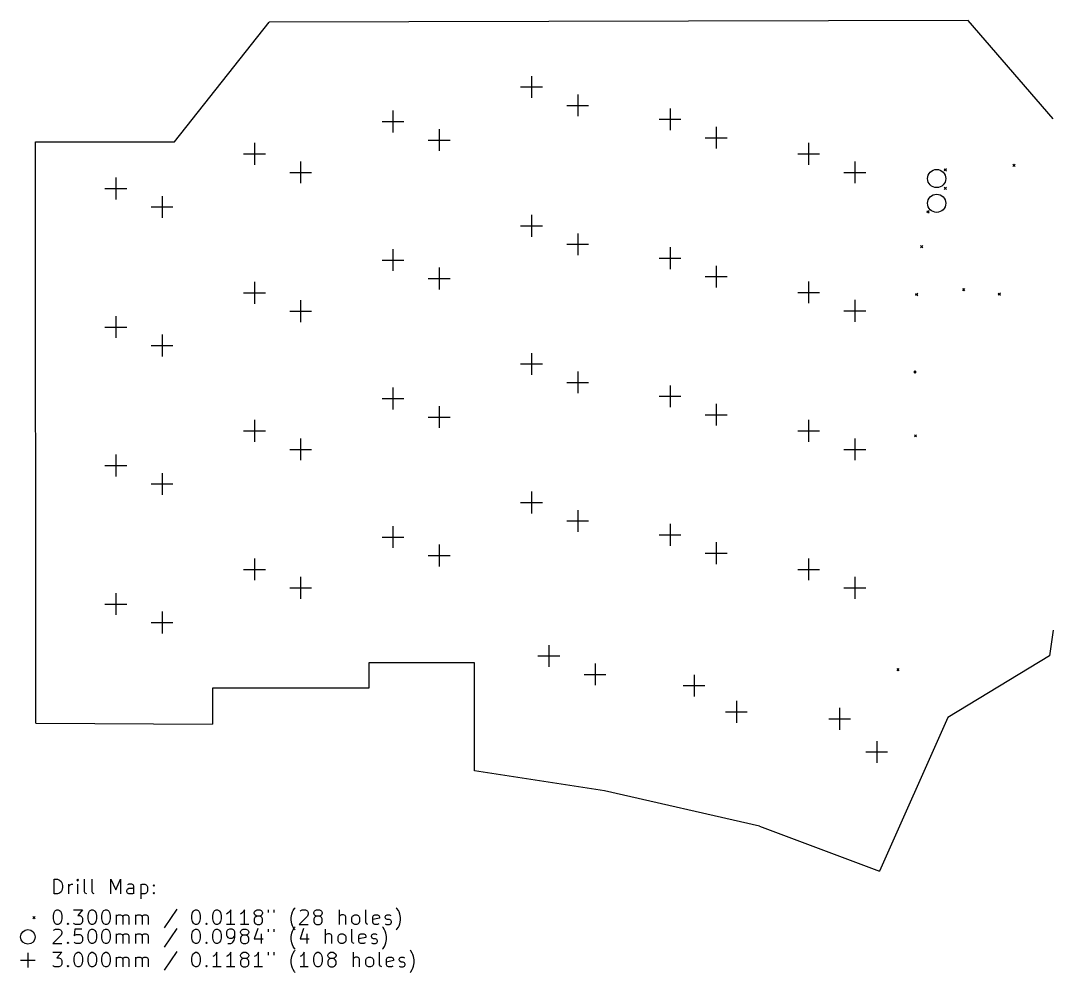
# Model space of a CAD drawing. Header units: millimetres. Extents: x 52 to 335, y -188 to -57.
# Drawn here: x 52.4 to 194.1, y -188 to -57.1 of the extents above; entities that cross this region are included whole.
import ezdxf

# ---------------------------------------------------------------- set-up
doc = ezdxf.new("R2010")
doc.units = ezdxf.units.MM
doc.layers.add('BLACK', color=250, linetype='CONTINUOUS')

msp = doc.modelspace()

# ---------------------------------------------------------------- linework, layer by layer
at = {"layer": 'BLACK', "linetype": 'CONTINUOUS'}
for p, q in [((73.57375, -73.8175), (86.59375, -57.3575)), ((182.67375, -57.1375), (86.59375, -57.3575)), ((194.37375, -70.6575), (182.67375, -57.1375)), ((122.64875, -64.76125), (122.64875, -67.76125)), ((121.14875, -66.26125), (124.14875, -66.26125)), ((128.99875, -67.30125), (128.99875, -70.30125)), ((127.49875, -68.80125), (130.49875, -68.80125)), ((141.69875, -69.20625), (141.69875, -72.20625)), ((103.59875, -69.52375), (103.59875, -72.52375)), ((140.19875, -70.70625), (143.19875, -70.70625)), ((102.09875, -71.02375), (105.09875, -71.02375)), ((109.94875, -72.06375), (109.94875, -75.06375)), ((148.04875, -71.74625), (148.04875, -74.74625)), ((108.44875, -73.56375), (111.44875, -73.56375)), ((146.54875, -73.24625), (149.54875, -73.24625)), ((54.42375, -73.8175), (73.57375, -73.8175)), ((54.49375, -153.7775), (54.42375, -73.8175)), ((84.54875, -73.96875), (84.54875, -76.96875)), ((160.74875, -73.96875), (160.74875, -76.96875)), ((83.04875, -75.46875), (86.04875, -75.46875)), ((90.89875, -76.50875), (90.89875, -79.50875)), ((159.24875, -75.46875), (162.24875, -75.46875)), ((167.09875, -76.50875), (167.09875, -79.50875)), ((179.41375, -77.507618), (179.71375, -77.807618)), ((179.71375, -77.507618), (179.41375, -77.807618)), ((188.83375, -76.8875), (189.13375, -77.1875)), ((189.13375, -76.8875), (188.83375, -77.1875)), ((65.49875, -78.73125), (65.49875, -81.73125)), ((89.39875, -78.00875), (92.39875, -78.00875)), ((165.59875, -78.00875), (168.59875, -78.00875)), ((63.99875, -80.23125), (66.99875, -80.23125)), ((179.41375, -80.0575), (179.71375, -80.3575)), ((179.71375, -80.0575), (179.41375, -80.3575)), ((71.84875, -81.27125), (71.84875, -84.27125)), ((70.34875, -82.77125), (73.34875, -82.77125)), ((177.020359, -83.279329), (177.320359, -83.579329)), ((177.320359, -83.279329), (177.020359, -83.579329)), ((122.64875, -83.86375), (122.64875, -86.86375)), ((121.14875, -85.36375), (124.14875, -85.36375)), ((128.99875, -86.40375), (128.99875, -89.40375)), ((103.59875, -88.57375), (103.59875, -91.57375)), ((127.49875, -87.90375), (130.49875, -87.90375)), ((141.69875, -88.30875), (141.69875, -91.30875)), ((176.137219, -88.075024), (176.437219, -88.375024)), ((176.437219, -88.075024), (176.137219, -88.375024)), ((102.09875, -90.07375), (105.09875, -90.07375)), ((140.19875, -89.80875), (143.19875, -89.80875)), ((109.94875, -91.11375), (109.94875, -94.11375)), ((148.04875, -90.84875), (148.04875, -93.84875)), ((84.54875, -93.07125), (84.54875, -96.07125)), ((108.44875, -92.61375), (111.44875, -92.61375)), ((146.54875, -92.34875), (149.54875, -92.34875)), ((160.74875, -93.01875), (160.74875, -96.01875)), ((83.04875, -94.57125), (86.04875, -94.57125)), ((159.24875, -94.51875), (162.24875, -94.51875)), ((175.45375, -94.6575), (175.75375, -94.9575)), ((175.75375, -94.6575), (175.45375, -94.9575)), ((181.89375, -93.9875), (182.19375, -94.2875)), ((182.19375, -93.9875), (181.89375, -94.2875)), ((186.83375, -94.6175), (187.13375, -94.9175)), ((187.13375, -94.6175), (186.83375, -94.9175)), ((90.89875, -95.61125), (90.89875, -98.61125)), ((167.09875, -95.55875), (167.09875, -98.55875)), ((65.49875, -97.78125), (65.49875, -100.78125)), ((89.39875, -97.11125), (92.39875, -97.11125)), ((165.59875, -97.05875), (168.59875, -97.05875)), ((63.99875, -99.28125), (66.99875, -99.28125)), ((71.84875, -100.32125), (71.84875, -103.32125)), ((70.34875, -101.82125), (73.34875, -101.82125)), ((122.64875, -102.86125), (122.64875, -105.86125)), ((121.14875, -104.36125), (124.14875, -104.36125)), ((128.99875, -105.40125), (128.99875, -108.40125)), ((175.20375, -105.3075), (175.50375, -105.6075)), ((175.50375, -105.3075), (175.20375, -105.6075)), ((103.59875, -107.62375), (103.59875, -110.62375)), ((127.49875, -106.90125), (130.49875, -106.90125)), ((141.69875, -107.30625), (141.69875, -110.30625)), ((102.09875, -109.12375), (105.09875, -109.12375)), ((140.19875, -108.80625), (143.19875, -108.80625)), ((109.94875, -110.16375), (109.94875, -113.16375)), ((148.04875, -109.84625), (148.04875, -112.84625)), ((108.44875, -111.66375), (111.44875, -111.66375)), ((146.54875, -111.34625), (149.54875, -111.34625)), ((84.54875, -112.06875), (84.54875, -115.06875)), ((160.74875, -112.06875), (160.74875, -115.06875)), ((83.04875, -113.56875), (86.04875, -113.56875)), ((90.89875, -114.60875), (90.89875, -117.60875)), ((159.24875, -113.56875), (162.24875, -113.56875)), ((167.09875, -114.60875), (167.09875, -117.60875)), ((175.30375, -114.0975), (175.60375, -114.3975)), ((175.60375, -114.0975), (175.30375, -114.3975)), ((89.39875, -116.10875), (92.39875, -116.10875)), ((165.59875, -116.10875), (168.59875, -116.10875)), ((65.49875, -116.83125), (65.49875, -119.83125)), ((63.99875, -118.33125), (66.99875, -118.33125)), ((71.84875, -119.37125), (71.84875, -122.37125)), ((70.34875, -120.87125), (73.34875, -120.87125)), ((122.64875, -121.91125), (122.64875, -124.91125)), ((121.14875, -123.41125), (124.14875, -123.41125)), ((128.99875, -124.45125), (128.99875, -127.45125)), ((127.49875, -125.95125), (130.49875, -125.95125)), ((103.59875, -126.67375), (103.59875, -129.67375)), ((141.69875, -126.35625), (141.69875, -129.35625)), ((102.09875, -128.17375), (105.09875, -128.17375)), ((140.19875, -127.85625), (143.19875, -127.85625)), ((148.04875, -128.89625), (148.04875, -131.89625)), ((109.94875, -129.21375), (109.94875, -132.21375)), ((84.54875, -131.11875), (84.54875, -134.11875)), ((108.44875, -130.71375), (111.44875, -130.71375)), ((146.54875, -130.39625), (149.54875, -130.39625)), ((160.74875, -131.11875), (160.74875, -134.11875)), ((83.04875, -132.61875), (86.04875, -132.61875)), ((159.24875, -132.61875), (162.24875, -132.61875)), ((90.89875, -133.65875), (90.89875, -136.65875)), ((167.09875, -133.65875), (167.09875, -136.65875)), ((65.49875, -135.88125), (65.49875, -138.88125)), ((89.39875, -135.15875), (92.39875, -135.15875)), ((165.59875, -135.15875), (168.59875, -135.15875)), ((63.99875, -137.38125), (66.99875, -137.38125)), ((71.84875, -138.42125), (71.84875, -141.42125)), ((70.34875, -139.92125), (73.34875, -139.92125)), ((194.37375, -140.9675), (193.89375, -144.5275)), ((125.03, -143.025), (125.03, -146.025)), ((123.53, -144.525), (126.53, -144.525)), ((193.89375, -144.5275), (179.91375, -153.0075)), ((100.26375, -145.4675), (100.26375, -148.9675)), ((114.79375, -145.4675), (100.26375, -145.4675)), ((114.79375, -160.3475), (114.79375, -145.4675)), ((131.38, -145.565), (131.38, -148.565)), ((129.88, -147.065), (132.88, -147.065)), ((145.000721, -147.10611), (145.000721, -150.10611)), ((172.87375, -146.2575), (173.17375, -146.5575)), ((173.17375, -146.2575), (172.87375, -146.5575)), ((143.500721, -148.60611), (146.500721, -148.60611)), ((78.76375, -148.9675), (78.80375, -153.9275)), ((100.26375, -148.9675), (78.76375, -148.9675)), ((150.813184, -150.710188), (150.813184, -153.710188)), ((149.313184, -152.210188), (152.313184, -152.210188)), ((165.020643, -151.67013), (165.020643, -154.67013)), ((179.91375, -153.0075), (170.52, -174.1075)), ((54.49375, -153.7775), (78.80375, -153.9275)), ((163.520643, -153.17013), (166.520643, -153.17013)), ((170.11896, -156.228777), (170.11896, -159.228777)), ((168.61896, -157.728777), (171.61896, -157.728777)), ((132.67375, -163.0975), (114.79375, -160.3475)), ((153.99375, -167.9175), (132.67375, -163.0975)), ((153.99375, -167.9175), (170.52, -174.1075)), ((57.006518, -177.247338), (57.006518, -175.247338)), ((57.006518, -175.247338), (57.482708, -175.247338)), ((57.482708, -175.247338), (57.768423, -175.342576)), ((57.768423, -175.342576), (57.958899, -175.533052)), ((57.958899, -175.533052), (58.054137, -175.723528)), ((58.054137, -175.723528), (58.149375, -176.10448)), ((60.244613, -175.247338), (60.149375, -175.342576)), ((60.149375, -175.342576), (60.244613, -175.437814)), ((60.339851, -175.342576), (60.244613, -175.247338)), ((60.244613, -175.247338), (60.244613, -175.437814)), ((60.244613, -175.437814), (60.339851, -175.342576)), ((61.196994, -176.961623), (61.196994, -175.247338)), ((62.244613, -176.961623), (62.244613, -175.247338)), ((64.816042, -177.247338), (64.816042, -175.247338)), ((64.816042, -175.247338), (65.482709, -176.675909)), ((65.482709, -176.675909), (66.149375, -175.247338)), ((66.149375, -175.247338), (66.149375, -177.247338)), ((57.768423, -177.1521), (57.482708, -177.247338)), ((57.958899, -176.961623), (57.768423, -177.1521)), ((58.054137, -176.771147), (57.958899, -176.961623)), ((58.149375, -176.390195), (58.054137, -176.771147)), ((58.149375, -176.10448), (58.149375, -176.390195)), ((59.006518, -177.247338), (59.006518, -175.914004)), ((59.006518, -176.294957), (59.101756, -176.10448)), ((59.101756, -176.10448), (59.196994, -176.009242)), ((59.196994, -176.009242), (59.38747, -175.914004)), ((59.38747, -175.914004), (59.577947, -175.914004)), ((60.244613, -177.247338), (60.244613, -175.914004)), ((61.292232, -177.1521), (61.196994, -176.961623)), ((61.482708, -177.247338), (61.292232, -177.1521)), ((62.339851, -177.1521), (62.244613, -176.961623)), ((62.530327, -177.247338), (62.339851, -177.1521)), ((67.006518, -176.771147), (67.101756, -176.580671)), ((67.006518, -176.961623), (67.006518, -176.771147)), ((67.101756, -177.1521), (67.006518, -176.961623)), ((67.292232, -175.914004), (67.101756, -176.009242)), ((67.101756, -176.580671), (67.292232, -176.485433)), ((67.292232, -177.247338), (67.101756, -177.1521)), ((67.673185, -175.914004), (67.292232, -175.914004)), ((67.292232, -176.485433), (67.768423, -176.485433)), ((67.863661, -176.009242), (67.673185, -175.914004)), ((67.768423, -176.485433), (67.958899, -176.390195)), ((67.958899, -177.1521), (67.768423, -177.247338)), ((67.958899, -176.199719), (67.863661, -176.009242)), ((67.958899, -177.247338), (67.958899, -176.199719)), ((68.91128, -175.914004), (68.91128, -177.914004)), ((68.91128, -176.009242), (69.101756, -175.914004)), ((69.101756, -177.247338), (68.91128, -177.1521)), ((69.101756, -175.914004), (69.482709, -175.914004)), ((69.482709, -175.914004), (69.673185, -176.009242)), ((69.673185, -177.1521), (69.482709, -177.247338)), ((69.673185, -176.009242), (69.768423, -176.10448)), ((69.768423, -177.056861), (69.673185, -177.1521)), ((69.768423, -176.10448), (69.863661, -176.294957)), ((69.863661, -176.866385), (69.768423, -177.056861)), ((69.863661, -176.294957), (69.863661, -176.866385)), ((70.625566, -176.10448), (70.720804, -176.009242)), ((70.720804, -176.199719), (70.625566, -176.10448)), ((70.625566, -177.1521), (70.720804, -177.056861)), ((70.720804, -177.247338), (70.625566, -177.1521)), ((70.720804, -176.009242), (70.816042, -176.10448)), ((70.720804, -176.009242), (70.720804, -176.199719)), ((70.816042, -176.10448), (70.720804, -176.199719)), ((70.720804, -177.056861), (70.816042, -177.1521)), ((70.720804, -177.056861), (70.720804, -177.247338)), ((70.816042, -177.1521), (70.720804, -177.247338)), ((57.482708, -177.247338), (57.006518, -177.247338)), ((67.768423, -177.247338), (67.292232, -177.247338)), ((69.482709, -177.247338), (69.101756, -177.247338)), ((56.91128, -180.209242), (57.006518, -179.82829)), ((57.006518, -179.82829), (57.101756, -179.637814)), ((57.101756, -179.637814), (57.196994, -179.542576)), ((57.196994, -179.542576), (57.38747, -179.447338)), ((57.38747, -179.447338), (57.577947, -179.447338)), ((57.577947, -179.447338), (57.768423, -179.542576)), ((57.768423, -179.542576), (57.863661, -179.637814)), ((57.863661, -179.637814), (57.958899, -179.82829)), ((57.958899, -179.82829), (58.054137, -180.209242)), ((59.673185, -179.447338), (60.91128, -179.447338)), ((60.91128, -179.447338), (60.244613, -180.209242)), ((61.673185, -180.209242), (61.768423, -179.82829)), ((61.768423, -179.82829), (61.863661, -179.637814)), ((61.863661, -179.637814), (61.958899, -179.542576)), ((61.958899, -179.542576), (62.149375, -179.447338)), ((62.149375, -179.447338), (62.339852, -179.447338)), ((62.339852, -179.447338), (62.530328, -179.542576)), ((62.530328, -179.542576), (62.625566, -179.637814)), ((62.625566, -179.637814), (62.720804, -179.82829)), ((62.720804, -179.82829), (62.816042, -180.209242)), ((63.577947, -180.209242), (63.673185, -179.82829)), ((63.673185, -179.82829), (63.768423, -179.637814)), ((63.768423, -179.637814), (63.863661, -179.542576)), ((63.863661, -179.542576), (64.054137, -179.447338)), ((64.054137, -179.447338), (64.244614, -179.447338)), ((64.244614, -179.447338), (64.43509, -179.542576)), ((64.43509, -179.542576), (64.530328, -179.637814)), ((64.530328, -179.637814), (64.625566, -179.82829)), ((64.625566, -179.82829), (64.720804, -180.209242)), ((73.863662, -179.3521), (72.149377, -181.923528)), ((75.958901, -180.209242), (76.054139, -179.82829)), ((76.054139, -179.82829), (76.149377, -179.637814)), ((76.149377, -179.637814), (76.244615, -179.542576)), ((76.244615, -179.542576), (76.435091, -179.447338)), ((76.435091, -179.447338), (76.625568, -179.447338)), ((76.625568, -179.447338), (76.816044, -179.542576)), ((76.816044, -179.542576), (76.911282, -179.637814)), ((76.911282, -179.637814), (77.00652, -179.82829)), ((77.00652, -179.82829), (77.101758, -180.209242)), ((78.816044, -180.209242), (78.911282, -179.82829)), ((78.911282, -179.82829), (79.00652, -179.637814)), ((79.00652, -179.637814), (79.101758, -179.542576)), ((79.101758, -179.542576), (79.292234, -179.447338)), ((79.292234, -179.447338), (79.482711, -179.447338)), ((79.482711, -179.447338), (79.673187, -179.542576)), ((79.673187, -179.542576), (79.768425, -179.637814)), ((79.768425, -179.637814), (79.863663, -179.82829)), ((79.863663, -179.82829), (79.958901, -180.209242)), ((80.911282, -179.923528), (80.720806, -180.018766)), ((81.101758, -179.733052), (80.911282, -179.923528)), ((81.292234, -179.447338), (81.101758, -179.733052)), ((81.292234, -181.447338), (81.292234, -179.447338)), ((82.816044, -179.923528), (82.625568, -180.018766)), ((83.00652, -179.733052), (82.816044, -179.923528)), ((83.196996, -179.447338), (83.00652, -179.733052)), ((83.196996, -181.447338), (83.196996, -179.447338)), ((84.53033, -179.82829), (84.625568, -179.637814)), ((84.53033, -179.923528), (84.53033, -179.82829)), ((84.625568, -180.114004), (84.53033, -179.923528)), ((84.625568, -179.637814), (84.720806, -179.542576)), ((84.720806, -179.542576), (84.911282, -179.447338)), ((84.911282, -179.447338), (85.292235, -179.447338)), ((85.292235, -179.447338), (85.482711, -179.542576)), ((85.482711, -179.542576), (85.577949, -179.637814)), ((85.577949, -179.637814), (85.673187, -179.82829)), ((85.673187, -179.923528), (85.577949, -180.114004)), ((85.673187, -179.82829), (85.673187, -179.923528)), ((86.435092, -179.447338), (86.435092, -179.82829)), ((87.196997, -179.447338), (87.196997, -179.82829)), ((89.673188, -180.018766), (89.768426, -179.733052)), ((89.768426, -179.733052), (89.863664, -179.542576)), ((89.863664, -179.542576), (90.05414, -179.256861)), ((90.05414, -179.256861), (90.149379, -179.161623)), ((90.816045, -179.637814), (90.911283, -179.542576)), ((90.911283, -179.542576), (91.101759, -179.447338)), ((91.101759, -179.447338), (91.57795, -179.447338)), ((91.57795, -179.447338), (91.768426, -179.542576)), ((91.768426, -179.542576), (91.863664, -179.637814)), ((91.863664, -179.637814), (91.958902, -179.82829)), ((91.958902, -179.82829), (91.958902, -180.018766)), ((92.720807, -179.82829), (92.816045, -179.637814)), ((92.720807, -179.923528), (92.720807, -179.82829)), ((92.816045, -180.114004), (92.720807, -179.923528)), ((92.816045, -179.637814), (92.911283, -179.542576)), ((92.911283, -179.542576), (93.101759, -179.447338)), ((93.101759, -179.447338), (93.482712, -179.447338)), ((93.482712, -179.447338), (93.673188, -179.542576)), ((93.673188, -179.542576), (93.768426, -179.637814)), ((93.768426, -179.637814), (93.863664, -179.82829)), ((93.863664, -179.923528), (93.768426, -180.114004)), ((93.863664, -179.82829), (93.863664, -179.923528)), ((96.244617, -181.447338), (96.244617, -179.447338)), ((99.863665, -181.161623), (99.863665, -179.447338)), ((104.14938, -179.256861), (104.054142, -179.161623)), ((104.339856, -179.542576), (104.14938, -179.256861)), ((104.435094, -179.733052), (104.339856, -179.542576)), ((104.530332, -180.018766), (104.435094, -179.733052)), ((54.09875, -180.3825), (54.39875, -180.6825)), ((54.39875, -180.3825), (54.09875, -180.6825)), ((56.91128, -180.685433), (56.91128, -180.209242)), ((57.006518, -181.066385), (56.91128, -180.685433)), ((57.101756, -181.256861), (57.006518, -181.066385)), ((57.196994, -181.3521), (57.101756, -181.256861)), ((57.38747, -181.447338), (57.196994, -181.3521)), ((57.768423, -181.3521), (57.577947, -181.447338)), ((57.863661, -181.256861), (57.768423, -181.3521)), ((57.958899, -181.066385), (57.863661, -181.256861)), ((58.054137, -180.685433), (57.958899, -181.066385)), ((58.054137, -180.209242), (58.054137, -180.685433)), ((58.816042, -181.3521), (58.91128, -181.256861)), ((58.91128, -181.447338), (58.816042, -181.3521)), ((58.91128, -181.256861), (59.006518, -181.3521)), ((58.91128, -181.256861), (58.91128, -181.447338)), ((59.006518, -181.3521), (58.91128, -181.447338)), ((59.768423, -181.3521), (59.673185, -181.256861)), ((59.958899, -181.447338), (59.768423, -181.3521)), ((60.244613, -180.209242), (60.530328, -180.209242)), ((60.530328, -180.209242), (60.720804, -180.30448)), ((60.720804, -181.3521), (60.530328, -181.447338)), ((60.720804, -180.30448), (60.816042, -180.399719)), ((60.816042, -181.256861), (60.720804, -181.3521)), ((60.816042, -180.399719), (60.91128, -180.590195)), ((60.91128, -181.066385), (60.816042, -181.256861)), ((60.91128, -180.590195), (60.91128, -181.066385)), ((61.673185, -180.685433), (61.673185, -180.209242)), ((61.768423, -181.066385), (61.673185, -180.685433)), ((61.863661, -181.256861), (61.768423, -181.066385)), ((61.958899, -181.3521), (61.863661, -181.256861)), ((62.149375, -181.447338), (61.958899, -181.3521)), ((62.530328, -181.3521), (62.339852, -181.447338)), ((62.625566, -181.256861), (62.530328, -181.3521)), ((62.720804, -181.066385), (62.625566, -181.256861)), ((62.816042, -180.685433), (62.720804, -181.066385)), ((62.816042, -180.209242), (62.816042, -180.685433)), ((63.577947, -180.685433), (63.577947, -180.209242)), ((63.673185, -181.066385), (63.577947, -180.685433)), ((63.768423, -181.256861), (63.673185, -181.066385)), ((63.863661, -181.3521), (63.768423, -181.256861)), ((64.054137, -181.447338), (63.863661, -181.3521)), ((64.43509, -181.3521), (64.244614, -181.447338)), ((64.530328, -181.256861), (64.43509, -181.3521)), ((64.625566, -181.066385), (64.530328, -181.256861)), ((64.720804, -180.685433), (64.625566, -181.066385)), ((64.720804, -180.209242), (64.720804, -180.685433)), ((65.577947, -181.447338), (65.577947, -180.114004)), ((65.577947, -180.30448), (65.673185, -180.209242)), ((65.673185, -180.209242), (65.863661, -180.114004)), ((65.863661, -180.114004), (66.149376, -180.114004)), ((66.149376, -180.114004), (66.339852, -180.209242)), ((66.339852, -180.209242), (66.43509, -180.399719)), ((66.43509, -180.399719), (66.530328, -180.209242)), ((66.43509, -180.399719), (66.43509, -181.447338)), ((66.530328, -180.209242), (66.720804, -180.114004)), ((66.720804, -180.114004), (67.006518, -180.114004)), ((67.006518, -180.114004), (67.196995, -180.209242)), ((67.196995, -180.209242), (67.292233, -180.399719)), ((67.292233, -180.399719), (67.292233, -181.447338)), ((68.244614, -181.447338), (68.244614, -180.114004)), ((68.244614, -180.30448), (68.339852, -180.209242)), ((68.339852, -180.209242), (68.530328, -180.114004)), ((68.530328, -180.114004), (68.816043, -180.114004)), ((68.816043, -180.114004), (69.006519, -180.209242)), ((69.006519, -180.209242), (69.101757, -180.399719)), ((69.101757, -180.399719), (69.196995, -180.209242)), ((69.101757, -180.399719), (69.101757, -181.447338)), ((69.196995, -180.209242), (69.387471, -180.114004)), ((69.387471, -180.114004), (69.673185, -180.114004)), ((69.673185, -180.114004), (69.863662, -180.209242)), ((69.863662, -180.209242), (69.9589, -180.399719)), ((69.9589, -180.399719), (69.9589, -181.447338)), ((75.958901, -180.685433), (75.958901, -180.209242)), ((76.054139, -181.066385), (75.958901, -180.685433)), ((76.149377, -181.256861), (76.054139, -181.066385)), ((76.244615, -181.3521), (76.149377, -181.256861)), ((76.435091, -181.447338), (76.244615, -181.3521)), ((76.816044, -181.3521), (76.625568, -181.447338)), ((76.911282, -181.256861), (76.816044, -181.3521)), ((77.00652, -181.066385), (76.911282, -181.256861)), ((77.101758, -180.685433), (77.00652, -181.066385)), ((77.101758, -180.209242), (77.101758, -180.685433)), ((77.863663, -181.3521), (77.958901, -181.256861)), ((77.958901, -181.447338), (77.863663, -181.3521)), ((77.958901, -181.256861), (78.054139, -181.3521)), ((77.958901, -181.256861), (77.958901, -181.447338)), ((78.054139, -181.3521), (77.958901, -181.447338)), ((78.816044, -180.685433), (78.816044, -180.209242)), ((78.911282, -181.066385), (78.816044, -180.685433)), ((79.00652, -181.256861), (78.911282, -181.066385)), ((79.101758, -181.3521), (79.00652, -181.256861)), ((79.292234, -181.447338), (79.101758, -181.3521)), ((79.673187, -181.3521), (79.482711, -181.447338)), ((79.768425, -181.256861), (79.673187, -181.3521)), ((79.863663, -181.066385), (79.768425, -181.256861)), ((79.958901, -180.685433), (79.863663, -181.066385)), ((79.958901, -180.209242), (79.958901, -180.685433)), ((84.625568, -180.494957), (84.53033, -180.685433)), ((84.53033, -180.685433), (84.53033, -181.066385)), ((84.53033, -181.066385), (84.625568, -181.256861)), ((84.720806, -180.209242), (84.625568, -180.114004)), ((84.720806, -180.399719), (84.625568, -180.494957)), ((84.625568, -181.256861), (84.720806, -181.3521)), ((84.911282, -180.30448), (84.720806, -180.209242)), ((84.911282, -180.30448), (84.720806, -180.399719)), ((84.720806, -181.3521), (84.911282, -181.447338)), ((85.292235, -180.30448), (84.911282, -180.30448)), ((85.482711, -180.209242), (85.292235, -180.30448)), ((85.482711, -180.399719), (85.292235, -180.30448)), ((85.292235, -181.447338), (85.482711, -181.3521)), ((85.577949, -180.114004), (85.482711, -180.209242)), ((85.577949, -180.494957), (85.482711, -180.399719)), ((85.482711, -181.3521), (85.577949, -181.256861)), ((85.673187, -180.685433), (85.577949, -180.494957)), ((85.577949, -181.256861), (85.673187, -181.066385)), ((85.673187, -181.066385), (85.673187, -180.685433)), ((89.57795, -180.494957), (89.673188, -180.018766)), ((89.57795, -180.875909), (89.57795, -180.494957)), ((89.673188, -181.3521), (89.57795, -180.875909)), ((89.768426, -181.637814), (89.673188, -181.3521)), ((91.863664, -180.30448), (90.720807, -181.447338)), ((91.958902, -180.018766), (91.863664, -180.30448)), ((92.816045, -180.494957), (92.720807, -180.685433)), ((92.720807, -180.685433), (92.720807, -181.066385)), ((92.720807, -181.066385), (92.816045, -181.256861)), ((92.911283, -180.209242), (92.816045, -180.114004)), ((92.911283, -180.399719), (92.816045, -180.494957)), ((92.816045, -181.256861), (92.911283, -181.3521)), ((93.101759, -180.30448), (92.911283, -180.209242)), ((93.101759, -180.30448), (92.911283, -180.399719)), ((92.911283, -181.3521), (93.101759, -181.447338)), ((93.482712, -180.30448), (93.101759, -180.30448)), ((93.673188, -180.209242), (93.482712, -180.30448)), ((93.673188, -180.399719), (93.482712, -180.30448)), ((93.482712, -181.447338), (93.673188, -181.3521)), ((93.768426, -180.114004), (93.673188, -180.209242)), ((93.768426, -180.494957), (93.673188, -180.399719)), ((93.673188, -181.3521), (93.768426, -181.256861)), ((93.863664, -180.685433), (93.768426, -180.494957)), ((93.768426, -181.256861), (93.863664, -181.066385)), ((93.863664, -181.066385), (93.863664, -180.685433)), ((96.339855, -180.209242), (96.244617, -180.30448)), ((96.530331, -180.114004), (96.339855, -180.209242)), ((96.816046, -180.114004), (96.530331, -180.114004)), ((97.006522, -180.209242), (96.816046, -180.114004)), ((97.10176, -180.399719), (97.006522, -180.209242)), ((97.10176, -181.447338), (97.10176, -180.399719)), ((97.958903, -180.494957), (98.054141, -180.30448)), ((97.958903, -181.066385), (97.958903, -180.494957)), ((98.054141, -181.256861), (97.958903, -181.066385)), ((98.054141, -180.30448), (98.149379, -180.209242)), ((98.149379, -181.3521), (98.054141, -181.256861)), ((98.149379, -180.209242), (98.339855, -180.114004)), ((98.339855, -181.447338), (98.149379, -181.3521)), ((98.339855, -180.114004), (98.62557, -180.114004)), ((98.62557, -180.114004), (98.816046, -180.209242)), ((98.816046, -181.3521), (98.62557, -181.447338)), ((98.816046, -180.209242), (98.911284, -180.30448)), ((98.911284, -181.256861), (98.816046, -181.3521)), ((98.911284, -180.30448), (99.006522, -180.494957)), ((99.006522, -181.066385), (98.911284, -181.256861)), ((99.006522, -180.494957), (99.006522, -181.066385)), ((99.958903, -181.3521), (99.863665, -181.161623)), ((100.149379, -181.447338), (99.958903, -181.3521)), ((100.816046, -180.399719), (100.911284, -180.209242)), ((100.816046, -181.161623), (100.816046, -180.399719)), ((101.768427, -180.590195), (100.816046, -180.780671)), ((100.911284, -181.3521), (100.816046, -181.161623)), ((100.911284, -180.209242), (101.10176, -180.114004)), ((101.10176, -181.447338), (100.911284, -181.3521)), ((101.10176, -180.114004), (101.482713, -180.114004)), ((101.482713, -180.114004), (101.673189, -180.209242)), ((101.673189, -181.3521), (101.482713, -181.447338)), ((101.673189, -180.209242), (101.768427, -180.399719)), ((101.768427, -180.399719), (101.768427, -180.590195)), ((102.530332, -180.399719), (102.62557, -180.209242)), ((102.530332, -180.494957), (102.530332, -180.399719)), ((102.62557, -180.685433), (102.530332, -180.494957)), ((102.530332, -181.3521), (102.720808, -181.447338)), ((102.62557, -180.209242), (102.816046, -180.114004)), ((102.816046, -180.780671), (102.62557, -180.685433)), ((102.816046, -180.114004), (103.10176, -180.114004)), ((103.10176, -180.780671), (102.816046, -180.780671)), ((103.10176, -180.114004), (103.292237, -180.209242)), ((103.292237, -180.875909), (103.10176, -180.780671)), ((103.10176, -181.447338), (103.292237, -181.3521)), ((103.387475, -181.066385), (103.292237, -180.875909)), ((103.292237, -181.3521), (103.387475, -181.161623)), ((103.387475, -181.161623), (103.387475, -181.066385)), ((104.435094, -181.637814), (104.530332, -181.3521)), ((104.62557, -180.494957), (104.530332, -180.018766)), ((104.530332, -181.3521), (104.62557, -180.875909)), ((104.62557, -180.875909), (104.62557, -180.494957)), ((56.91128, -182.277814), (57.006518, -182.182576)), ((57.006518, -182.182576), (57.196994, -182.087338)), ((57.196994, -182.087338), (57.673185, -182.087338)), ((57.577947, -181.447338), (57.38747, -181.447338)), ((57.673185, -182.087338), (57.863661, -182.182576)), ((57.863661, -182.182576), (57.958899, -182.277814)), ((57.958899, -182.277814), (58.054137, -182.46829)), ((58.054137, -182.658766), (57.958899, -182.94448)), ((58.054137, -182.46829), (58.054137, -182.658766)), ((59.863661, -182.087338), (59.768423, -183.039719)), ((60.816042, -182.087338), (59.863661, -182.087338)), ((60.530328, -181.447338), (59.958899, -181.447338)), ((61.673185, -182.849242), (61.768423, -182.46829)), ((61.768423, -182.46829), (61.863661, -182.277814)), ((61.863661, -182.277814), (61.958899, -182.182576)), ((61.958899, -182.182576), (62.149375, -182.087338)), ((62.339852, -181.447338), (62.149375, -181.447338)), ((62.149375, -182.087338), (62.339852, -182.087338)), ((62.339852, -182.087338), (62.530328, -182.182576)), ((62.530328, -182.182576), (62.625566, -182.277814)), ((62.625566, -182.277814), (62.720804, -182.46829)), ((62.720804, -182.46829), (62.816042, -182.849242)), ((63.577947, -182.849242), (63.673185, -182.46829)), ((63.673185, -182.46829), (63.768423, -182.277814)), ((63.768423, -182.277814), (63.863661, -182.182576)), ((63.863661, -182.182576), (64.054137, -182.087338)), ((64.244614, -181.447338), (64.054137, -181.447338)), ((64.054137, -182.087338), (64.244614, -182.087338)), ((64.244614, -182.087338), (64.43509, -182.182576)), ((64.43509, -182.182576), (64.530328, -182.277814)), ((64.530328, -182.277814), (64.625566, -182.46829)), ((64.625566, -182.46829), (64.720804, -182.849242)), ((65.577947, -184.087338), (65.577947, -182.754004)), ((65.673185, -182.849242), (65.863661, -182.754004)), ((65.863661, -182.754004), (66.149376, -182.754004)), ((66.149376, -182.754004), (66.339852, -182.849242)), ((66.530328, -182.849242), (66.720804, -182.754004)), ((66.720804, -182.754004), (67.006518, -182.754004)), ((67.006518, -182.754004), (67.196995, -182.849242)), ((68.244614, -184.087338), (68.244614, -182.754004)), ((68.339852, -182.849242), (68.530328, -182.754004)), ((68.530328, -182.754004), (68.816043, -182.754004)), ((68.816043, -182.754004), (69.006519, -182.849242)), ((69.196995, -182.849242), (69.387471, -182.754004)), ((69.387471, -182.754004), (69.673185, -182.754004)), ((69.673185, -182.754004), (69.863662, -182.849242)), ((73.863662, -181.9921), (72.149377, -184.563528)), ((75.958901, -182.849242), (76.054139, -182.46829)), ((76.054139, -182.46829), (76.149377, -182.277814)), ((76.149377, -182.277814), (76.244615, -182.182576)), ((76.244615, -182.182576), (76.435091, -182.087338)), ((76.625568, -181.447338), (76.435091, -181.447338)), ((76.435091, -182.087338), (76.625568, -182.087338)), ((76.625568, -182.087338), (76.816044, -182.182576)), ((76.816044, -182.182576), (76.911282, -182.277814)), ((76.911282, -182.277814), (77.00652, -182.46829)), ((77.00652, -182.46829), (77.101758, -182.849242)), ((78.816044, -182.849242), (78.911282, -182.46829)), ((78.911282, -182.46829), (79.00652, -182.277814)), ((79.00652, -182.277814), (79.101758, -182.182576)), ((79.101758, -182.182576), (79.292234, -182.087338)), ((79.482711, -181.447338), (79.292234, -181.447338)), ((79.292234, -182.087338), (79.482711, -182.087338)), ((79.482711, -182.087338), (79.673187, -182.182576)), ((79.673187, -182.182576), (79.768425, -182.277814)), ((79.768425, -182.277814), (79.863663, -182.46829)), ((79.863663, -182.46829), (79.958901, -182.849242)), ((81.863663, -181.447338), (80.720806, -181.447338)), ((80.816044, -182.277814), (80.720806, -182.46829)), ((80.720806, -182.46829), (80.720806, -182.94448)), ((80.911282, -182.182576), (80.816044, -182.277814)), ((81.101758, -182.087338), (80.911282, -182.182576)), ((81.482711, -182.087338), (81.101758, -182.087338)), ((81.673187, -182.182576), (81.482711, -182.087338)), ((81.768425, -182.277814), (81.673187, -182.182576)), ((81.863663, -182.46829), (81.768425, -182.277814)), ((81.863663, -183.230195), (81.863663, -182.46829)), ((83.768425, -181.447338), (82.625568, -181.447338)), ((82.625568, -182.46829), (82.720806, -182.277814)), ((82.625568, -182.563528), (82.625568, -182.46829)), ((82.720806, -182.754004), (82.625568, -182.563528)), ((82.720806, -182.277814), (82.816044, -182.182576)), ((82.816044, -182.849242), (82.720806, -182.754004)), ((82.816044, -182.182576), (83.00652, -182.087338)), ((83.00652, -182.087338), (83.387473, -182.087338)), ((83.387473, -182.087338), (83.577949, -182.182576)), ((83.577949, -182.182576), (83.673187, -182.277814)), ((83.673187, -182.754004), (83.577949, -182.849242)), ((83.673187, -182.277814), (83.768425, -182.46829)), ((83.768425, -182.563528), (83.673187, -182.754004)), ((83.768425, -182.46829), (83.768425, -182.563528)), ((85.00652, -181.9921), (84.53033, -183.420671)), ((84.911282, -181.447338), (85.292235, -181.447338)), ((85.482711, -182.754004), (85.482711, -184.087338)), ((86.435092, -182.087338), (86.435092, -182.46829)), ((87.196997, -182.087338), (87.196997, -182.46829)), ((89.57795, -183.134957), (89.673188, -182.658766)), ((89.673188, -182.658766), (89.768426, -182.373052)), ((89.863664, -181.82829), (89.768426, -181.637814)), ((89.768426, -182.373052), (89.863664, -182.182576)), ((90.05414, -182.114004), (89.863664, -181.82829)), ((89.863664, -182.182576), (90.05414, -181.896861)), ((90.05414, -181.896861), (90.149379, -181.801623)), ((90.149379, -182.209242), (90.05414, -182.114004)), ((90.720807, -181.447338), (91.958902, -181.447338)), ((91.292235, -181.9921), (90.816045, -183.420671)), ((91.768426, -182.754004), (91.768426, -184.087338)), ((93.101759, -181.447338), (93.482712, -181.447338)), ((94.339855, -184.087338), (94.339855, -182.087338)), ((94.625569, -182.754004), (94.435093, -182.849242)), ((94.911284, -182.754004), (94.625569, -182.754004)), ((95.10176, -182.849242), (94.911284, -182.754004)), ((96.244617, -182.849242), (96.435093, -182.754004)), ((96.435093, -182.754004), (96.720808, -182.754004)), ((96.720808, -182.754004), (96.911284, -182.849242)), ((97.958903, -183.801623), (97.958903, -182.087338)), ((98.62557, -181.447338), (98.339855, -181.447338)), ((99.006522, -182.849242), (99.196998, -182.754004)), ((99.196998, -182.754004), (99.577951, -182.754004)), ((99.577951, -182.754004), (99.768427, -182.849242)), ((100.720808, -182.849242), (100.911284, -182.754004)), ((100.911284, -182.754004), (101.196998, -182.754004)), ((101.482713, -181.447338), (101.10176, -181.447338)), ((101.196998, -182.754004), (101.387475, -182.849242)), ((102.244618, -181.896861), (102.14938, -181.801623)), ((102.435094, -182.182576), (102.244618, -181.896861)), ((102.530332, -182.373052), (102.435094, -182.182576)), ((102.62557, -182.658766), (102.530332, -182.373052)), ((102.720808, -183.134957), (102.62557, -182.658766)), ((102.720808, -181.447338), (103.10176, -181.447338)), ((104.054142, -182.209242), (104.14938, -182.114004)), ((104.14938, -182.114004), (104.339856, -181.82829)), ((104.339856, -181.82829), (104.435094, -181.637814)), ((57.958899, -182.94448), (56.816042, -184.087338)), ((56.816042, -184.087338), (58.054137, -184.087338)), ((58.816042, -183.9921), (58.91128, -183.896861)), ((58.91128, -184.087338), (58.816042, -183.9921)), ((58.91128, -183.896861), (59.006518, -183.9921)), ((58.91128, -183.896861), (58.91128, -184.087338)), ((59.006518, -183.9921), (58.91128, -184.087338)), ((59.768423, -183.039719), (59.863661, -182.94448)), ((59.863661, -183.9921), (59.768423, -183.896861)), ((59.863661, -182.94448), (60.054137, -182.849242)), ((60.054137, -184.087338), (59.863661, -183.9921)), ((60.054137, -182.849242), (60.530328, -182.849242)), ((60.530328, -184.087338), (60.054137, -184.087338)), ((60.530328, -182.849242), (60.720804, -182.94448)), ((60.720804, -183.9921), (60.530328, -184.087338)), ((60.720804, -182.94448), (60.816042, -183.039719)), ((60.816042, -183.896861), (60.720804, -183.9921)), ((60.816042, -183.039719), (60.91128, -183.230195)), ((60.91128, -183.706385), (60.816042, -183.896861)), ((60.91128, -183.230195), (60.91128, -183.706385)), ((61.673185, -183.325433), (61.673185, -182.849242)), ((61.768423, -183.706385), (61.673185, -183.325433)), ((61.863661, -183.896861), (61.768423, -183.706385)), ((61.958899, -183.9921), (61.863661, -183.896861)), ((62.149375, -184.087338), (61.958899, -183.9921)), ((62.339852, -184.087338), (62.149375, -184.087338)), ((62.530328, -183.9921), (62.339852, -184.087338)), ((62.625566, -183.896861), (62.530328, -183.9921)), ((62.720804, -183.706385), (62.625566, -183.896861)), ((62.816042, -183.325433), (62.720804, -183.706385)), ((62.816042, -182.849242), (62.816042, -183.325433)), ((63.577947, -183.325433), (63.577947, -182.849242)), ((63.673185, -183.706385), (63.577947, -183.325433)), ((63.768423, -183.896861), (63.673185, -183.706385)), ((63.863661, -183.9921), (63.768423, -183.896861)), ((64.054137, -184.087338), (63.863661, -183.9921)), ((64.244614, -184.087338), (64.054137, -184.087338)), ((64.43509, -183.9921), (64.244614, -184.087338)), ((64.530328, -183.896861), (64.43509, -183.9921)), ((64.625566, -183.706385), (64.530328, -183.896861)), ((64.720804, -183.325433), (64.625566, -183.706385)), ((64.720804, -182.849242), (64.720804, -183.325433)), ((65.577947, -182.94448), (65.673185, -182.849242)), ((66.339852, -182.849242), (66.43509, -183.039719)), ((66.43509, -183.039719), (66.530328, -182.849242)), ((66.43509, -183.039719), (66.43509, -184.087338)), ((67.196995, -182.849242), (67.292233, -183.039719)), ((67.292233, -183.039719), (67.292233, -184.087338)), ((68.244614, -182.94448), (68.339852, -182.849242)), ((69.006519, -182.849242), (69.101757, -183.039719)), ((69.101757, -183.039719), (69.196995, -182.849242)), ((69.101757, -183.039719), (69.101757, -184.087338)), ((69.863662, -182.849242), (69.9589, -183.039719)), ((69.9589, -183.039719), (69.9589, -184.087338)), ((75.958901, -183.325433), (75.958901, -182.849242)), ((76.054139, -183.706385), (75.958901, -183.325433)), ((76.149377, -183.896861), (76.054139, -183.706385)), ((76.244615, -183.9921), (76.149377, -183.896861)), ((76.435091, -184.087338), (76.244615, -183.9921)), ((76.625568, -184.087338), (76.435091, -184.087338)), ((76.816044, -183.9921), (76.625568, -184.087338)), ((76.911282, -183.896861), (76.816044, -183.9921)), ((77.00652, -183.706385), (76.911282, -183.896861)), ((77.101758, -183.325433), (77.00652, -183.706385)), ((77.101758, -182.849242), (77.101758, -183.325433)), ((77.863663, -183.9921), (77.958901, -183.896861)), ((77.958901, -184.087338), (77.863663, -183.9921)), ((77.958901, -183.896861), (78.054139, -183.9921)), ((77.958901, -183.896861), (77.958901, -184.087338)), ((78.054139, -183.9921), (77.958901, -184.087338)), ((78.816044, -183.325433), (78.816044, -182.849242)), ((78.911282, -183.706385), (78.816044, -183.325433)), ((79.00652, -183.896861), (78.911282, -183.706385)), ((79.101758, -183.9921), (79.00652, -183.896861)), ((79.292234, -184.087338), (79.101758, -183.9921)), ((79.482711, -184.087338), (79.292234, -184.087338)), ((79.673187, -183.9921), (79.482711, -184.087338)), ((79.768425, -183.896861), (79.673187, -183.9921)), ((79.863663, -183.706385), (79.768425, -183.896861)), ((79.958901, -183.325433), (79.863663, -183.706385)), ((79.958901, -182.849242), (79.958901, -183.325433)), ((80.720806, -182.94448), (80.816044, -183.134957)), ((80.816044, -183.134957), (80.911282, -183.230195)), ((80.911282, -183.230195), (81.101758, -183.325433)), ((80.911282, -184.087338), (81.292234, -184.087338)), ((81.101758, -183.325433), (81.482711, -183.325433)), ((81.292234, -184.087338), (81.482711, -183.9921)), ((81.482711, -183.325433), (81.673187, -183.230195)), ((81.482711, -183.9921), (81.577949, -183.896861)), ((81.577949, -183.896861), (81.768425, -183.611147)), ((81.673187, -183.230195), (81.768425, -183.134957)), ((81.768425, -183.134957), (81.863663, -182.94448)), ((81.768425, -183.611147), (81.863663, -183.230195)), ((82.720806, -183.134957), (82.625568, -183.325433)), ((82.625568, -183.325433), (82.625568, -183.706385)), ((82.625568, -183.706385), (82.720806, -183.896861)), ((82.816044, -183.039719), (82.720806, -183.134957)), ((82.720806, -183.896861), (82.816044, -183.9921)), ((83.00652, -182.94448), (82.816044, -182.849242)), ((83.00652, -182.94448), (82.816044, -183.039719)), ((82.816044, -183.9921), (83.00652, -184.087338)), ((83.387473, -182.94448), (83.00652, -182.94448)), ((83.00652, -184.087338), (83.387473, -184.087338)), ((83.577949, -182.849242), (83.387473, -182.94448)), ((83.577949, -183.039719), (83.387473, -182.94448)), ((83.387473, -184.087338), (83.577949, -183.9921)), ((83.673187, -183.134957), (83.577949, -183.039719)), ((83.577949, -183.9921), (83.673187, -183.896861)), ((83.768425, -183.325433), (83.673187, -183.134957)), ((83.673187, -183.896861), (83.768425, -183.706385)), ((83.768425, -183.706385), (83.768425, -183.325433)), ((84.53033, -183.420671), (85.768425, -183.420671)), ((89.57795, -183.515909), (89.57795, -183.134957)), ((89.673188, -183.9921), (89.57795, -183.515909)), ((89.768426, -184.277814), (89.673188, -183.9921)), ((90.816045, -183.420671), (92.05414, -183.420671)), ((94.435093, -182.849242), (94.339855, -182.94448)), ((95.196998, -183.039719), (95.10176, -182.849242)), ((95.196998, -184.087338), (95.196998, -183.039719)), ((96.054141, -183.134957), (96.149379, -182.94448)), ((96.054141, -183.706385), (96.054141, -183.134957)), ((96.149379, -183.896861), (96.054141, -183.706385)), ((96.149379, -182.94448), (96.244617, -182.849242)), ((96.244617, -183.9921), (96.149379, -183.896861)), ((96.435093, -184.087338), (96.244617, -183.9921)), ((96.720808, -184.087338), (96.435093, -184.087338)), ((96.911284, -183.9921), (96.720808, -184.087338)), ((96.911284, -182.849242), (97.006522, -182.94448)), ((97.006522, -183.896861), (96.911284, -183.9921)), ((97.006522, -182.94448), (97.10176, -183.134957)), ((97.10176, -183.706385), (97.006522, -183.896861)), ((97.10176, -183.134957), (97.10176, -183.706385)), ((98.054141, -183.9921), (97.958903, -183.801623)), ((98.244617, -184.087338), (98.054141, -183.9921)), ((98.911284, -183.039719), (99.006522, -182.849242)), ((98.911284, -183.801623), (98.911284, -183.039719)), ((99.863665, -183.230195), (98.911284, -183.420671)), ((99.006522, -183.9921), (98.911284, -183.801623)), ((99.196998, -184.087338), (99.006522, -183.9921)), ((99.577951, -184.087338), (99.196998, -184.087338)), ((99.768427, -183.9921), (99.577951, -184.087338)), ((99.768427, -182.849242), (99.863665, -183.039719)), ((99.863665, -183.039719), (99.863665, -183.230195)), ((100.62557, -183.039719), (100.720808, -182.849242)), ((100.62557, -183.134957), (100.62557, -183.039719)), ((100.720808, -183.325433), (100.62557, -183.134957)), ((100.62557, -183.9921), (100.816046, -184.087338)), ((100.911284, -183.420671), (100.720808, -183.325433)), ((100.816046, -184.087338), (101.196998, -184.087338)), ((101.196998, -183.420671), (100.911284, -183.420671)), ((101.387475, -183.515909), (101.196998, -183.420671)), ((101.196998, -184.087338), (101.387475, -183.9921)), ((101.482713, -183.706385), (101.387475, -183.515909)), ((101.387475, -183.9921), (101.482713, -183.801623)), ((101.482713, -183.801623), (101.482713, -183.706385)), ((102.530332, -184.277814), (102.62557, -183.9921)), ((102.62557, -183.9921), (102.720808, -183.515909)), ((102.720808, -183.515909), (102.720808, -183.134957)), ((53.39875, -185.3725), (53.39875, -187.3725)), ((56.816042, -185.287338), (58.054137, -185.287338)), ((58.054137, -185.287338), (57.38747, -186.049242)), ((59.768423, -186.049242), (59.863661, -185.66829)), ((59.863661, -185.66829), (59.958899, -185.477814)), ((59.958899, -185.477814), (60.054137, -185.382576)), ((60.054137, -185.382576), (60.244613, -185.287338)), ((60.244613, -185.287338), (60.43509, -185.287338)), ((60.43509, -185.287338), (60.625566, -185.382576)), ((60.625566, -185.382576), (60.720804, -185.477814)), ((60.720804, -185.477814), (60.816042, -185.66829)), ((60.816042, -185.66829), (60.91128, -186.049242)), ((61.673185, -186.049242), (61.768423, -185.66829)), ((61.768423, -185.66829), (61.863661, -185.477814)), ((61.863661, -185.477814), (61.958899, -185.382576)), ((61.958899, -185.382576), (62.149375, -185.287338)), ((62.149375, -185.287338), (62.339852, -185.287338)), ((62.339852, -185.287338), (62.530328, -185.382576)), ((62.530328, -185.382576), (62.625566, -185.477814)), ((62.625566, -185.477814), (62.720804, -185.66829)), ((62.720804, -185.66829), (62.816042, -186.049242)), ((63.577947, -186.049242), (63.673185, -185.66829)), ((63.673185, -185.66829), (63.768423, -185.477814)), ((63.768423, -185.477814), (63.863661, -185.382576)), ((63.863661, -185.382576), (64.054137, -185.287338)), ((64.054137, -185.287338), (64.244614, -185.287338)), ((64.244614, -185.287338), (64.43509, -185.382576)), ((64.43509, -185.382576), (64.530328, -185.477814)), ((64.530328, -185.477814), (64.625566, -185.66829)), ((64.625566, -185.66829), (64.720804, -186.049242)), ((73.863662, -185.1921), (72.149377, -187.763528)), ((75.958901, -186.049242), (76.054139, -185.66829)), ((76.054139, -185.66829), (76.149377, -185.477814)), ((76.149377, -185.477814), (76.244615, -185.382576)), ((76.244615, -185.382576), (76.435091, -185.287338)), ((76.435091, -185.287338), (76.625568, -185.287338)), ((76.625568, -185.287338), (76.816044, -185.382576)), ((76.816044, -185.382576), (76.911282, -185.477814)), ((76.911282, -185.477814), (77.00652, -185.66829)), ((77.00652, -185.66829), (77.101758, -186.049242)), ((79.196996, -185.573052), (79.00652, -185.763528)), ((79.387472, -185.287338), (79.196996, -185.573052)), ((79.387472, -187.287338), (79.387472, -185.287338)), ((81.101758, -185.573052), (80.911282, -185.763528)), ((81.292234, -185.287338), (81.101758, -185.573052)), ((81.292234, -187.287338), (81.292234, -185.287338)), ((82.625568, -185.66829), (82.720806, -185.477814)), ((82.625568, -185.763528), (82.625568, -185.66829)), ((82.720806, -185.477814), (82.816044, -185.382576)), ((82.816044, -185.382576), (83.00652, -185.287338)), ((83.00652, -185.287338), (83.387473, -185.287338)), ((83.387473, -185.287338), (83.577949, -185.382576)), ((83.577949, -185.382576), (83.673187, -185.477814)), ((83.673187, -185.477814), (83.768425, -185.66829)), ((83.768425, -185.66829), (83.768425, -185.763528)), ((84.911282, -185.573052), (84.720806, -185.763528)), ((85.101758, -185.287338), (84.911282, -185.573052)), ((85.101758, -187.287338), (85.101758, -185.287338)), ((86.435092, -185.287338), (86.435092, -185.66829)), ((87.196997, -185.287338), (87.196997, -185.66829)), ((89.673188, -185.858766), (89.768426, -185.573052)), ((89.863664, -184.46829), (89.768426, -184.277814)), ((89.768426, -185.573052), (89.863664, -185.382576)), ((90.05414, -184.754004), (89.863664, -184.46829)), ((89.863664, -185.382576), (90.05414, -185.096861)), ((90.149379, -184.849242), (90.05414, -184.754004)), ((90.05414, -185.096861), (90.149379, -185.001623)), ((91.196997, -185.573052), (91.006521, -185.763528)), ((91.387473, -185.287338), (91.196997, -185.573052)), ((91.387473, -187.287338), (91.387473, -185.287338)), ((92.720807, -186.049242), (92.816045, -185.66829)), ((92.816045, -185.66829), (92.911283, -185.477814)), ((92.911283, -185.477814), (93.006521, -185.382576)), ((93.006521, -185.382576), (93.196997, -185.287338)), ((93.196997, -185.287338), (93.387474, -185.287338)), ((93.387474, -185.287338), (93.57795, -185.382576)), ((93.57795, -185.382576), (93.673188, -185.477814)), ((93.673188, -185.477814), (93.768426, -185.66829)), ((93.768426, -185.66829), (93.863664, -186.049242)), ((94.625569, -185.66829), (94.720807, -185.477814)), ((94.625569, -185.763528), (94.625569, -185.66829)), ((94.720807, -185.477814), (94.816045, -185.382576)), ((94.816045, -185.382576), (95.006521, -185.287338)), ((95.006521, -185.287338), (95.387474, -185.287338)), ((95.387474, -185.287338), (95.57795, -185.382576)), ((95.57795, -185.382576), (95.673188, -185.477814)), ((95.673188, -185.477814), (95.768426, -185.66829)), ((95.768426, -185.66829), (95.768426, -185.763528)), ((98.149379, -187.287338), (98.149379, -185.287338)), ((101.768427, -187.001623), (101.768427, -185.287338)), ((102.14938, -184.849242), (102.244618, -184.754004)), ((102.244618, -184.754004), (102.435094, -184.46829)), ((102.435094, -184.46829), (102.530332, -184.277814)), ((106.054142, -185.096861), (105.958904, -185.001623)), ((106.244618, -185.382576), (106.054142, -185.096861)), ((106.339856, -185.573052), (106.244618, -185.382576)), ((106.435094, -185.858766), (106.339856, -185.573052)), ((52.39875, -186.3725), (54.39875, -186.3725)), ((57.38747, -186.049242), (57.673185, -186.049242)), ((57.673185, -186.049242), (57.863661, -186.14448)), ((57.863661, -186.14448), (57.958899, -186.239719)), ((57.958899, -186.239719), (58.054137, -186.430195)), ((58.054137, -186.906385), (57.958899, -187.096861)), ((58.054137, -186.430195), (58.054137, -186.906385)), ((59.768423, -186.525433), (59.768423, -186.049242)), ((59.863661, -186.906385), (59.768423, -186.525433)), ((59.958899, -187.096861), (59.863661, -186.906385)), ((60.816042, -186.906385), (60.720804, -187.096861)), ((60.91128, -186.525433), (60.816042, -186.906385)), ((60.91128, -186.049242), (60.91128, -186.525433)), ((61.673185, -186.525433), (61.673185, -186.049242)), ((61.768423, -186.906385), (61.673185, -186.525433)), ((61.863661, -187.096861), (61.768423, -186.906385)), ((62.720804, -186.906385), (62.625566, -187.096861)), ((62.816042, -186.525433), (62.720804, -186.906385)), ((62.816042, -186.049242), (62.816042, -186.525433)), ((63.577947, -186.525433), (63.577947, -186.049242)), ((63.673185, -186.906385), (63.577947, -186.525433)), ((63.768423, -187.096861), (63.673185, -186.906385)), ((64.625566, -186.906385), (64.530328, -187.096861)), ((64.720804, -186.525433), (64.625566, -186.906385)), ((64.720804, -186.049242), (64.720804, -186.525433)), ((65.577947, -187.287338), (65.577947, -185.954004)), ((65.577947, -186.14448), (65.673185, -186.049242)), ((65.673185, -186.049242), (65.863661, -185.954004)), ((65.863661, -185.954004), (66.149376, -185.954004)), ((66.149376, -185.954004), (66.339852, -186.049242)), ((66.339852, -186.049242), (66.43509, -186.239719)), ((66.43509, -186.239719), (66.530328, -186.049242)), ((66.43509, -186.239719), (66.43509, -187.287338)), ((66.530328, -186.049242), (66.720804, -185.954004)), ((66.720804, -185.954004), (67.006518, -185.954004)), ((67.006518, -185.954004), (67.196995, -186.049242)), ((67.196995, -186.049242), (67.292233, -186.239719)), ((67.292233, -186.239719), (67.292233, -187.287338)), ((68.244614, -187.287338), (68.244614, -185.954004)), ((68.244614, -186.14448), (68.339852, -186.049242)), ((68.339852, -186.049242), (68.530328, -185.954004)), ((68.530328, -185.954004), (68.816043, -185.954004)), ((68.816043, -185.954004), (69.006519, -186.049242)), ((69.006519, -186.049242), (69.101757, -186.239719)), ((69.101757, -186.239719), (69.196995, -186.049242)), ((69.101757, -186.239719), (69.101757, -187.287338)), ((69.196995, -186.049242), (69.387471, -185.954004)), ((69.387471, -185.954004), (69.673185, -185.954004)), ((69.673185, -185.954004), (69.863662, -186.049242)), ((69.863662, -186.049242), (69.9589, -186.239719)), ((69.9589, -186.239719), (69.9589, -187.287338)), ((75.958901, -186.525433), (75.958901, -186.049242)), ((76.054139, -186.906385), (75.958901, -186.525433)), ((76.149377, -187.096861), (76.054139, -186.906385)), ((77.00652, -186.906385), (76.911282, -187.096861)), ((77.101758, -186.525433), (77.00652, -186.906385)), ((77.101758, -186.049242), (77.101758, -186.525433)), ((79.00652, -185.763528), (78.816044, -185.858766)), ((80.911282, -185.763528), (80.720806, -185.858766)), ((82.720806, -185.954004), (82.625568, -185.763528)), ((82.720806, -186.334957), (82.625568, -186.525433)), ((82.625568, -186.525433), (82.625568, -186.906385)), ((82.625568, -186.906385), (82.720806, -187.096861)), ((82.816044, -186.049242), (82.720806, -185.954004)), ((82.816044, -186.239719), (82.720806, -186.334957)), ((83.00652, -186.14448), (82.816044, -186.049242)), ((83.00652, -186.14448), (82.816044, -186.239719)), ((83.387473, -186.14448), (83.00652, -186.14448)), ((83.577949, -186.049242), (83.387473, -186.14448)), ((83.577949, -186.239719), (83.387473, -186.14448)), ((83.673187, -185.954004), (83.577949, -186.049242)), ((83.673187, -186.334957), (83.577949, -186.239719)), ((83.768425, -185.763528), (83.673187, -185.954004)), ((83.768425, -186.525433), (83.673187, -186.334957)), ((83.673187, -187.096861), (83.768425, -186.906385)), ((83.768425, -186.906385), (83.768425, -186.525433)), ((84.720806, -185.763528), (84.53033, -185.858766)), ((89.57795, -186.334957), (89.673188, -185.858766)), ((89.57795, -186.715909), (89.57795, -186.334957)), ((89.673188, -187.1921), (89.57795, -186.715909)), ((91.006521, -185.763528), (90.816045, -185.858766)), ((92.720807, -186.525433), (92.720807, -186.049242)), ((92.816045, -186.906385), (92.720807, -186.525433)), ((92.911283, -187.096861), (92.816045, -186.906385)), ((93.768426, -186.906385), (93.673188, -187.096861)), ((93.863664, -186.525433), (93.768426, -186.906385)), ((93.863664, -186.049242), (93.863664, -186.525433)), ((94.720807, -185.954004), (94.625569, -185.763528)), ((94.720807, -186.334957), (94.625569, -186.525433)), ((94.625569, -186.525433), (94.625569, -186.906385)), ((94.625569, -186.906385), (94.720807, -187.096861)), ((94.816045, -186.049242), (94.720807, -185.954004)), ((94.816045, -186.239719), (94.720807, -186.334957)), ((95.006521, -186.14448), (94.816045, -186.049242)), ((95.006521, -186.14448), (94.816045, -186.239719)), ((95.387474, -186.14448), (95.006521, -186.14448)), ((95.57795, -186.049242), (95.387474, -186.14448)), ((95.57795, -186.239719), (95.387474, -186.14448)), ((95.673188, -185.954004), (95.57795, -186.049242)), ((95.673188, -186.334957), (95.57795, -186.239719)), ((95.768426, -185.763528), (95.673188, -185.954004)), ((95.768426, -186.525433), (95.673188, -186.334957)), ((95.673188, -187.096861), (95.768426, -186.906385)), ((95.768426, -186.906385), (95.768426, -186.525433)), ((98.244617, -186.049242), (98.149379, -186.14448)), ((98.435093, -185.954004), (98.244617, -186.049242)), ((98.720808, -185.954004), (98.435093, -185.954004)), ((98.911284, -186.049242), (98.720808, -185.954004)), ((99.006522, -186.239719), (98.911284, -186.049242)), ((99.006522, -187.287338), (99.006522, -186.239719)), ((99.863665, -186.334957), (99.958903, -186.14448)), ((99.863665, -186.906385), (99.863665, -186.334957)), ((99.958903, -187.096861), (99.863665, -186.906385)), ((99.958903, -186.14448), (100.054141, -186.049242)), ((100.054141, -186.049242), (100.244617, -185.954004)), ((100.244617, -185.954004), (100.530332, -185.954004)), ((100.530332, -185.954004), (100.720808, -186.049242)), ((100.720808, -186.049242), (100.816046, -186.14448)), ((100.816046, -186.14448), (100.911284, -186.334957)), ((100.911284, -186.906385), (100.816046, -187.096861)), ((100.911284, -186.334957), (100.911284, -186.906385)), ((101.863665, -187.1921), (101.768427, -187.001623)), ((102.720808, -186.239719), (102.816046, -186.049242)), ((102.720808, -187.001623), (102.720808, -186.239719)), ((103.673189, -186.430195), (102.720808, -186.620671)), ((102.816046, -187.1921), (102.720808, -187.001623)), ((102.816046, -186.049242), (103.006522, -185.954004)), ((103.006522, -185.954004), (103.387475, -185.954004)), ((103.387475, -185.954004), (103.577951, -186.049242)), ((103.577951, -186.049242), (103.673189, -186.239719)), ((103.673189, -186.239719), (103.673189, -186.430195)), ((104.435094, -186.239719), (104.530332, -186.049242)), ((104.435094, -186.334957), (104.435094, -186.239719)), ((104.530332, -186.525433), (104.435094, -186.334957)), ((104.530332, -186.049242), (104.720808, -185.954004)), ((104.720808, -186.620671), (104.530332, -186.525433)), ((104.720808, -185.954004), (105.006522, -185.954004)), ((105.006522, -186.620671), (104.720808, -186.620671)), ((105.006522, -185.954004), (105.196999, -186.049242)), ((105.196999, -186.715909), (105.006522, -186.620671)), ((105.292237, -186.906385), (105.196999, -186.715909)), ((105.196999, -187.1921), (105.292237, -187.001623)), ((105.292237, -187.001623), (105.292237, -186.906385)), ((106.530332, -186.334957), (106.435094, -185.858766)), ((106.435094, -187.1921), (106.530332, -186.715909)), ((106.530332, -186.715909), (106.530332, -186.334957)), ((56.91128, -187.1921), (56.816042, -187.096861)), ((57.101756, -187.287338), (56.91128, -187.1921)), ((57.673185, -187.287338), (57.101756, -187.287338)), ((57.863661, -187.1921), (57.673185, -187.287338)), ((57.958899, -187.096861), (57.863661, -187.1921)), ((58.816042, -187.1921), (58.91128, -187.096861)), ((58.91128, -187.287338), (58.816042, -187.1921)), ((58.91128, -187.096861), (59.006518, -187.1921)), ((58.91128, -187.096861), (58.91128, -187.287338)), ((59.006518, -187.1921), (58.91128, -187.287338)), ((60.054137, -187.1921), (59.958899, -187.096861)), ((60.244613, -187.287338), (60.054137, -187.1921)), ((60.43509, -187.287338), (60.244613, -187.287338)), ((60.625566, -187.1921), (60.43509, -187.287338)), ((60.720804, -187.096861), (60.625566, -187.1921)), ((61.958899, -187.1921), (61.863661, -187.096861)), ((62.149375, -187.287338), (61.958899, -187.1921)), ((62.339852, -187.287338), (62.149375, -187.287338)), ((62.530328, -187.1921), (62.339852, -187.287338)), ((62.625566, -187.096861), (62.530328, -187.1921)), ((63.863661, -187.1921), (63.768423, -187.096861)), ((64.054137, -187.287338), (63.863661, -187.1921)), ((64.244614, -187.287338), (64.054137, -187.287338)), ((64.43509, -187.1921), (64.244614, -187.287338)), ((64.530328, -187.096861), (64.43509, -187.1921)), ((76.244615, -187.1921), (76.149377, -187.096861)), ((76.435091, -187.287338), (76.244615, -187.1921)), ((76.625568, -187.287338), (76.435091, -187.287338)), ((76.816044, -187.1921), (76.625568, -187.287338)), ((76.911282, -187.096861), (76.816044, -187.1921)), ((77.863663, -187.1921), (77.958901, -187.096861)), ((77.958901, -187.287338), (77.863663, -187.1921)), ((77.958901, -187.096861), (78.054139, -187.1921)), ((77.958901, -187.096861), (77.958901, -187.287338)), ((78.054139, -187.1921), (77.958901, -187.287338)), ((79.958901, -187.287338), (78.816044, -187.287338)), ((81.863663, -187.287338), (80.720806, -187.287338)), ((82.720806, -187.096861), (82.816044, -187.1921)), ((82.816044, -187.1921), (83.00652, -187.287338)), ((83.00652, -187.287338), (83.387473, -187.287338)), ((83.387473, -187.287338), (83.577949, -187.1921)), ((83.577949, -187.1921), (83.673187, -187.096861)), ((85.673187, -187.287338), (84.53033, -187.287338)), ((89.768426, -187.477814), (89.673188, -187.1921)), ((89.863664, -187.66829), (89.768426, -187.477814)), ((90.05414, -187.954004), (89.863664, -187.66829)), ((90.149379, -188.049242), (90.05414, -187.954004)), ((91.958902, -187.287338), (90.816045, -187.287338)), ((93.006521, -187.1921), (92.911283, -187.096861)), ((93.196997, -187.287338), (93.006521, -187.1921)), ((93.387474, -187.287338), (93.196997, -187.287338)), ((93.57795, -187.1921), (93.387474, -187.287338)), ((93.673188, -187.096861), (93.57795, -187.1921)), ((94.720807, -187.096861), (94.816045, -187.1921)), ((94.816045, -187.1921), (95.006521, -187.287338)), ((95.006521, -187.287338), (95.387474, -187.287338)), ((95.387474, -187.287338), (95.57795, -187.1921)), ((95.57795, -187.1921), (95.673188, -187.096861)), ((100.054141, -187.1921), (99.958903, -187.096861)), ((100.244617, -187.287338), (100.054141, -187.1921)), ((100.530332, -187.287338), (100.244617, -187.287338)), ((100.720808, -187.1921), (100.530332, -187.287338)), ((100.816046, -187.096861), (100.720808, -187.1921)), ((102.054141, -187.287338), (101.863665, -187.1921)), ((103.006522, -187.287338), (102.816046, -187.1921)), ((103.387475, -187.287338), (103.006522, -187.287338)), ((103.577951, -187.1921), (103.387475, -187.287338)), ((104.435094, -187.1921), (104.62557, -187.287338)), ((104.62557, -187.287338), (105.006522, -187.287338)), ((105.006522, -187.287338), (105.196999, -187.1921)), ((105.958904, -188.049242), (106.054142, -187.954004)), ((106.054142, -187.954004), (106.244618, -187.66829)), ((106.244618, -187.66829), (106.339856, -187.477814)), ((106.339856, -187.477814), (106.435094, -187.1921))]:
    msp.add_line(p, q, dxfattribs=at)
at = {"layer": 'BLACK'}
for centre, radius in [((178.36375, -78.86125), 1.25), ((178.36375, -82.26125), 1.25), ((53.39875, -183.1725), 1)]:
    msp.add_circle(centre, radius, dxfattribs=at)

doc.saveas('drawing.dxf')
